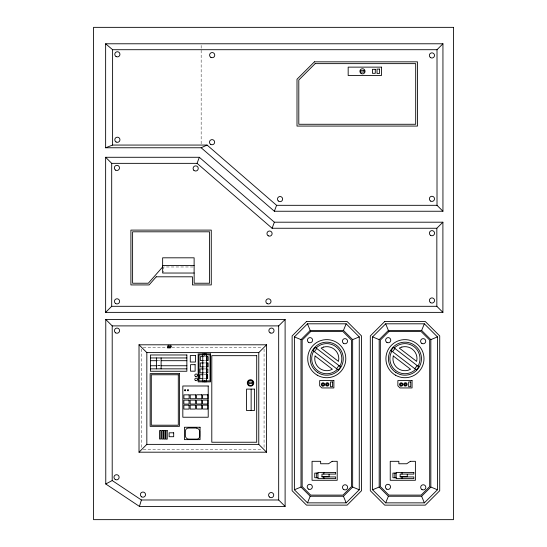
<?xml version="1.0" encoding="UTF-8"?>
<svg xmlns="http://www.w3.org/2000/svg" width="547" height="547" viewBox="0 0 547 547"><rect width="100%" height="100%" fill="white"/><g stroke="black" fill="none" stroke-linecap="round" stroke-linejoin="round"><path stroke-width="0.41" stroke-dasharray="2.73 2.05" d="M193.091 266.977L163.703 266.977L163.703 272.283M143.239 347.318L262.369 347.318M167.614 348.049L171.143 348.049L171.143 345.615L171.081 348.049M204.25 356.617L205.809 356.617M204.25 360.521L205.809 360.521M157.126 360.692L160.38 360.692M203.422 362.962L205.761 362.962M157.939 365.594L160.38 365.594M157.796 365.752L160.38 365.752M203.422 366.873L205.761 366.873M203.368 368.938L205.877 368.938M203.368 372.842L205.877 372.842M203.73 374.722L206.082 374.722M203.73 378.627L206.082 378.627M143.239 449.668L262.369 449.668M264.071 349.02L264.071 447.966M201.159 45.483L201.159 144.36M170.903 345.615L170.903 348.049M170.623 345.615L170.623 348.049M170.261 344.801L170.261 348.049M169.837 344.801L169.837 348.049M169.379 345.615L169.379 348.049M168.92 345.615L168.92 348.049M168.497 344.801L168.497 348.049M168.127 344.801L168.127 348.049M167.847 345.615L167.847 348.049M167.676 345.615L167.676 348.049M141.543 349.02L141.543 447.966"/><path stroke-width="0.82" d="M139.437 506.413L141.386 499.979L278.676 499.979L285.11 506.413L139.437 506.413L105.769 483.986L105.769 319.462L285.11 319.462L285.11 506.413M442.899 222.198L436.841 228.256L272.105 228.256L197.07 163.348L199.327 157.283L105.639 157.283L105.639 312.371L442.899 312.371L442.899 222.198L274.362 222.198L199.327 157.283M274.362 211.245L276.577 205.316L437.012 205.316L442.94 211.245L274.362 211.245L201.159 147.765L105.639 147.765L105.639 43.781L442.94 43.781L442.94 211.245M272.105 228.256L274.362 222.198M343.441 330.422L352.651 339.632L352.651 487.042L343.441 496.252L310.211 496.252L301 487.042L301 339.632L310.211 330.422L343.441 330.422L346.176 323.81L359.263 336.897L359.263 489.777L346.176 502.864L307.476 502.864L294.389 489.777L294.389 336.897L307.476 323.81L346.176 323.81M307.476 502.864L310.211 496.252M421.628 330.422L430.838 339.632L430.838 487.042L421.628 496.252L388.397 496.252L379.187 487.042L379.187 339.632L388.397 330.422L421.628 330.422L424.363 323.81L437.45 336.897L437.45 489.777L424.363 502.864L385.662 502.864L372.575 489.777L372.575 336.897L385.662 323.81L424.363 323.81M385.662 502.864L388.397 496.252M314.361 351.639L316.754 348.514M336.59 368.692L338.983 365.574M392.548 351.639L394.941 348.514M414.776 368.692L417.17 365.574M162.644 266.977L148.305 283.23L132.606 283.23L132.606 231.805L209.576 231.805L209.576 283.23L194.151 283.23L194.151 273.035L162.644 273.035L162.644 257.815L194.123 257.815L194.123 273.035M105.639 312.371L111.697 306.306L436.841 306.306L442.899 312.371M105.639 43.781L112.607 49.709L437.012 49.709L442.94 43.781M139.02 452.191L146.835 444.376L258.772 444.376L266.587 452.191L266.587 344.801L139.02 344.801L139.02 452.191L266.587 452.191M278.676 499.979L278.676 325.896L285.11 319.462M139.02 344.801L146.835 352.61L258.772 352.61L266.587 344.801M204.954 381.874C206.41 380.438 202.91 380.432 204.359 381.874M105.769 483.986L112.203 480.539L112.203 325.896L105.769 319.462M201.159 147.765L207.087 145.064L276.577 205.316M204.53 353.888C203.128 355.058 206.233 355.037 204.81 353.888M323.646 347.037L321.103 348.09L338.456 361.403L338.812 358.675A12.02 12.02 0 0 0 323.653 347.065M352.651 339.632L359.263 336.897M401.833 347.037L399.289 348.09L416.636 361.403L416.999 358.675A12.02 12.02 0 0 0 401.84 347.065M430.838 339.632L437.45 336.897M294.389 489.777L301 487.042M372.575 489.777L379.187 487.042M105.639 147.765L112.607 145.064L207.087 145.064M105.639 157.283L111.697 163.348L197.07 163.348M162.644 265.527L194.123 265.527M112.203 325.896L278.676 325.896M203.238 354.853L198.985 354.853L198.985 380.883L203.238 380.883M206.527 354.853L210.048 354.853L210.048 380.883L206.527 380.883M203.47 356.617L200.346 356.617L200.346 360.521L203.47 360.521M206.588 356.617L208.154 356.617L208.154 360.521L206.588 360.521M150.411 357.95L186.862 357.95M150.411 360.692L157.126 360.692M161.235 360.692L186.862 360.692M203.422 362.962L200.298 362.962L200.298 366.873L203.422 366.873M206.54 362.962L208.106 362.962L208.106 366.873L206.54 366.873M150.411 365.752L157.126 365.752M161.235 365.752L186.862 365.752M150.411 368.849L186.862 368.849M203.368 368.938L200.017 368.938L200.017 372.842L203.368 372.842M206.267 368.938L207.826 368.938L207.826 372.842L206.267 372.842M202.951 374.722L199.826 374.722L199.826 378.627L202.951 378.627M317.978 473.107L314.751 473.107L314.751 477.75L317.978 477.75M396.165 473.107L392.937 473.107L392.937 477.75L396.165 477.75M321.978 476.663L329.075 476.663L329.075 474.345M400.165 476.663L407.262 476.663L407.262 474.345M372.575 336.897L379.187 339.632M294.389 336.897L301 339.632M430.838 487.042L437.45 489.777M352.651 487.042L359.263 489.777M112.203 480.539L141.386 499.979M385.662 323.81L388.397 330.422M421.628 496.252L424.363 502.864M307.476 323.81L310.211 330.422M343.441 496.252L346.176 502.864M437.012 49.709L437.012 205.316M436.841 228.256L436.841 306.306M402.038 472.43L402.038 474.085M402.038 476.922L402.038 478.625M394.859 473.107L394.859 477.75M323.851 472.43L323.851 474.085M323.851 476.922L323.851 478.625M316.672 473.107L316.672 477.75M258.772 352.61L258.772 444.376M251.135 389.108L251.135 410.585M207.142 362.962L207.142 366.873M207.094 356.617L207.094 360.521M206.718 368.938L206.718 372.842M206.527 353.888L206.527 381.874M202.759 353.888L202.759 381.874M161.112 357.95L161.112 368.849M156.401 357.95L156.401 368.849M146.835 352.61L146.835 444.376M112.607 49.709L112.607 145.064M111.697 163.348L111.697 306.306M316.111 348.029A15.063 15.063 0 0 1 339.81 366.21M337.417 369.328A15.063 15.063 0 0 1 313.718 351.147M394.298 348.029A15.063 15.063 0 0 1 417.99 366.21M415.597 369.328A15.063 15.063 0 0 1 391.905 351.147M205.651 353.888A1.019 1.019 0 0 1 204.674 355.194A1.019 1.019 0 0 1 203.696 353.888M203.764 381.874A1.019 1.019 0 0 1 204.735 380.575A1.019 1.019 0 0 1 205.713 381.874M184.571 390.073C185.365 392.555 186.5 388.315 184.571 390.073M187.436 390.073C188.23 392.555 189.365 388.315 187.436 390.073M315.093 355.994L314.744 358.675A12.02 12.02 0 0 0 329.875 370.292L332.371 369.252L315.093 355.994M393.279 355.994L392.931 358.675A12.02 12.02 0 0 0 408.062 370.292L410.558 369.252L393.279 355.994M315.298 347.4L312.905 350.518L338.231 369.957L340.624 366.832L315.298 347.4M393.484 347.4L391.091 350.518L416.417 369.957L418.811 366.832L393.484 347.4M156.244 276.803L149.078 284.932L130.904 284.932L130.904 230.102L211.279 230.102L211.279 284.932L192.441 284.932L192.441 276.803L156.244 276.803M314.409 61.838L297 79.24L297 126.07L417.491 126.07L417.491 61.838L314.409 61.838M315.154 63.637L298.799 79.985L298.799 124.272L415.693 124.272L415.693 63.637L315.154 63.637M306.532 321.54L292.119 335.954L292.119 490.721L306.532 505.134L347.119 505.134L361.533 490.721L361.533 335.954L347.119 321.54L306.532 321.54M310.689 331.564L302.149 340.104L302.149 486.57L310.689 495.11L342.962 495.11L351.509 486.57L351.509 340.104L342.962 331.564L310.689 331.564M384.719 321.54L370.305 335.954L370.305 490.721L384.719 505.134L425.306 505.134L439.72 490.721L439.72 335.954L425.306 321.54L384.719 321.54M388.876 331.564L380.336 340.104L380.336 486.57L388.876 495.11L421.149 495.11L429.689 486.57L429.689 340.104L421.149 331.564L388.876 331.564M332.173 461.312L328.528 463.76L320.658 463.76L320.658 461.312L312.05 461.312L312.05 480.28L337.212 480.28L337.212 461.312L332.173 461.312M410.359 461.312L406.715 463.76L398.845 463.76L398.845 461.312L390.237 461.312L390.237 480.28L415.399 480.28L415.399 461.312L410.359 461.312M453.463 27.35L93.537 27.35L93.537 519.65L453.463 519.65L453.463 27.35M381.457 67.131L348.172 67.131L348.172 75.513L381.457 75.513L381.457 67.131M379.495 69.1L377.04 69.1L377.04 73.483L379.495 73.483L379.495 69.1M375.283 69.319L372.445 69.319L372.445 73.319L375.283 73.319L375.283 69.319M364.083 70.652L360.596 70.652L360.596 72.067L364.083 72.067L364.083 70.652M210.513 353.888L198.144 353.888L198.144 381.874L210.513 381.874L210.513 353.888M186.862 354.982L150.411 354.982L150.411 371.256L186.862 371.256L186.862 354.982M195.498 355.523L190.294 355.523L190.294 362.032L195.498 362.032L195.498 355.523M256.707 355.673L211.798 355.673L211.798 442.236L256.707 442.236L256.707 355.673M195.129 364.671L190.575 364.671L190.575 371.181L195.129 371.181L195.129 364.671M179.443 373.628L150.151 373.628L150.151 426.345L179.443 426.345L179.443 373.628M207.634 374.722L206.862 374.722L206.862 378.627L207.634 378.627L207.634 374.722M178.301 374.77L151.293 374.77L151.293 425.204L178.301 425.204L178.301 374.77M333.875 380.589L319.68 380.589L319.68 385.813L321.807 387.946L333.875 387.946L333.875 380.589M412.062 380.589L397.867 380.589L397.867 385.813L399.994 387.946L412.062 387.946L412.062 380.589M332.542 381.936L330.477 381.936L330.477 386.708L332.542 386.708L332.542 381.936M410.729 381.936L408.664 381.936L408.664 386.708L410.729 386.708L410.729 381.936M252.194 382.127L248.94 382.127L248.94 383.426L252.194 383.426L252.194 382.127M208.216 385.991L182.828 385.991L182.828 417.231L208.216 417.231L208.216 385.991M254.389 389.108L246.574 389.108L246.574 410.585L254.389 410.585L254.389 389.108M201.754 394.79L196.551 394.79L196.551 398.701L201.754 398.701L201.754 394.79M189.132 394.859L183.922 394.859L183.922 398.77L189.132 398.77L189.132 394.859M195.45 394.838L190.24 394.838L190.24 398.742L195.45 398.742L195.45 394.838M207.819 394.811L202.616 394.811L202.616 398.722L207.819 398.722L207.819 394.811M195.388 400.137L190.178 400.137L190.178 404.042L195.388 404.042L195.388 400.137M201.693 400.089L196.489 400.089L196.489 404.001L201.693 404.001L201.693 400.089M207.757 400.11L202.554 400.11L202.554 404.021L207.757 404.021L207.757 400.11M189.064 400.165L183.86 400.165L183.86 404.069L189.064 404.069L189.064 400.165M195.395 405.156L190.192 405.156L190.192 409.06L195.395 409.06L195.395 405.156M201.706 405.108L196.496 405.108L196.496 409.012L201.706 409.012L201.706 405.108M207.771 405.129L202.561 405.129L202.561 409.033L207.771 409.033L207.771 405.129M189.077 405.177L183.874 405.177L183.874 409.081L189.077 409.081L189.077 405.177M200.058 427.255L184.435 427.255L184.435 439.624L200.058 439.624L200.058 427.255M196.578 428.041L188.544 428.041A3.166 3.166 0 0 0 185.378 431.207L185.378 435.679A3.426 3.426 0 0 0 188.804 439.104L196.824 439.104A2.879 2.879 0 0 0 199.696 436.226L199.696 431.159A4.061 4.061 0 0 0 196.578 428.041M160.866 430.544L159.56 430.544L159.56 439.009L160.866 439.009L160.866 430.544M163.088 430.598L161.782 430.598L161.782 439.063L163.088 439.063L163.088 430.598M165.173 430.626L163.874 430.626L163.874 439.084L165.173 439.084L165.173 430.626M167.245 430.667L165.939 430.667L165.939 439.132L167.245 439.132L167.245 430.667M173.686 432.814L169.132 432.814L169.132 436.718L173.686 436.718L173.686 432.814M335.653 472.43L317.978 472.43L317.978 478.625L335.653 478.625L335.653 476.922L321.978 476.922L321.978 474.085L335.653 474.085L335.653 472.43M413.84 472.43L396.165 472.43L396.165 478.625L413.84 478.625L413.84 476.922L400.165 476.922L400.165 474.085L413.84 474.085L413.84 472.43M430.687 235.422A2.578 2.578 0 0 0 434.557 233.186A2.578 2.578 0 0 0 430.687 230.95A2.578 2.578 0 0 0 430.687 235.422M115.26 479.521A2.578 2.578 0 0 0 119.13 477.285A2.578 2.578 0 0 0 115.26 475.049A2.578 2.578 0 0 0 115.26 479.521M269.336 496.936A2.578 2.578 0 0 0 273.65 495.773A2.578 2.578 0 0 0 270.492 492.615A2.578 2.578 0 0 0 269.336 496.936M430.687 302.723A2.578 2.578 0 0 0 434.557 300.488A2.578 2.578 0 0 0 430.687 298.252A2.578 2.578 0 0 0 430.687 302.723M141.666 496.861A2.578 2.578 0 0 0 145.536 494.625A2.578 2.578 0 0 0 141.666 492.389A2.578 2.578 0 0 0 141.666 496.861M270.163 332.87A2.578 2.578 0 0 0 274.04 330.634A2.578 2.578 0 0 0 270.163 328.398A2.578 2.578 0 0 0 270.163 332.87M322.183 385.915A1.675 1.675 0 0 0 324.699 384.459A1.675 1.675 0 0 0 322.183 383.009A1.675 1.675 0 0 0 322.183 385.915M115.725 332.891A2.578 2.578 0 0 0 119.595 330.655A2.578 2.578 0 0 0 115.725 328.419A2.578 2.578 0 0 0 115.725 332.891M322.573 385.238A0.896 0.896 0 0 0 323.92 384.459A0.896 0.896 0 0 0 322.573 383.686A0.896 0.896 0 0 0 322.573 385.238M326.101 385.573A1.675 1.675 0 0 0 328.911 384.821A1.675 1.675 0 0 0 326.853 382.77A1.675 1.675 0 0 0 326.101 385.573M326.716 384.958A0.807 0.807 0 0 0 328.07 384.596A0.807 0.807 0 0 0 327.079 383.611A0.807 0.807 0 0 0 326.716 384.958M421.969 489.579A2.578 2.578 0 0 0 425.839 487.343A2.578 2.578 0 0 0 421.969 485.107A2.578 2.578 0 0 0 421.969 489.579M115.745 303.592A2.578 2.578 0 0 0 119.615 301.356A2.578 2.578 0 0 0 115.745 299.12A2.578 2.578 0 0 0 115.745 303.592M404.636 385.84A1.675 1.675 0 0 0 407.153 384.384A1.675 1.675 0 0 0 404.636 382.934A1.675 1.675 0 0 0 404.636 385.84M405.074 385.081A0.807 0.807 0 0 0 406.277 384.384A0.807 0.807 0 0 0 405.074 383.686A0.807 0.807 0 0 0 405.074 385.081M267.141 303.619A2.578 2.578 0 0 0 271.011 301.383A2.578 2.578 0 0 0 267.141 299.154A2.578 2.578 0 0 0 267.141 303.619M386.667 489.1A2.578 2.578 0 0 0 390.537 486.871A2.578 2.578 0 0 0 386.667 484.635A2.578 2.578 0 0 0 386.667 489.1M421.874 343.434A2.578 2.578 0 0 0 425.744 341.205A2.578 2.578 0 0 0 421.874 338.969A2.578 2.578 0 0 0 421.874 343.434M386.9 342.422A2.578 2.578 0 0 0 390.77 340.186A2.578 2.578 0 0 0 386.9 337.95A2.578 2.578 0 0 0 386.9 342.422M308.481 489.1A2.578 2.578 0 0 0 312.351 486.871A2.578 2.578 0 0 0 308.481 484.635A2.578 2.578 0 0 0 308.481 489.1M343.783 489.579A2.578 2.578 0 0 0 347.653 487.343A2.578 2.578 0 0 0 343.783 485.107A2.578 2.578 0 0 0 343.783 489.579M343.687 343.434A2.578 2.578 0 0 0 347.557 341.205A2.578 2.578 0 0 0 343.687 338.969A2.578 2.578 0 0 0 343.687 343.434M308.713 342.422A2.578 2.578 0 0 0 312.59 340.186A2.578 2.578 0 0 0 308.713 337.95A2.578 2.578 0 0 0 308.713 342.422M317.239 375.167A19.042 19.042 0 0 0 345.807 358.675A19.042 19.042 0 0 0 317.239 342.183A19.042 19.042 0 0 0 317.239 375.167M317.609 372.425A16.513 16.513 0 0 0 343.243 359.728A16.513 16.513 0 0 0 319.434 343.878A16.513 16.513 0 0 0 317.609 372.425M193.85 170.267A2.578 2.578 0 0 0 198.164 169.105A2.578 2.578 0 0 0 195.005 165.946A2.578 2.578 0 0 0 193.85 170.267M115.629 170.138A2.578 2.578 0 0 0 119.499 167.902A2.578 2.578 0 0 0 115.629 165.666A2.578 2.578 0 0 0 115.629 170.138M268.249 235.812A2.578 2.578 0 0 0 272.119 233.583A2.578 2.578 0 0 0 268.249 231.347A2.578 2.578 0 0 0 268.249 235.812M278.238 200.92A2.578 2.578 0 0 0 282.553 199.758A2.578 2.578 0 0 0 279.394 196.599A2.578 2.578 0 0 0 278.238 200.92M430.646 57.661A2.578 2.578 0 0 0 434.516 55.425A2.578 2.578 0 0 0 430.646 53.196A2.578 2.578 0 0 0 430.646 57.661M430.653 201.077A2.578 2.578 0 0 0 434.523 198.841A2.578 2.578 0 0 0 430.653 196.605A2.578 2.578 0 0 0 430.653 201.077M210.766 144.422A2.578 2.578 0 0 0 214.636 142.186A2.578 2.578 0 0 0 210.766 139.957A2.578 2.578 0 0 0 210.766 144.422M210.882 57.367A2.578 2.578 0 0 0 214.759 55.131A2.578 2.578 0 0 0 210.882 52.895A2.578 2.578 0 0 0 210.882 57.367M395.426 375.167A19.042 19.042 0 0 0 423.993 358.675A19.042 19.042 0 0 0 395.426 342.183A19.042 19.042 0 0 0 395.426 375.167M395.796 372.425A16.513 16.513 0 0 0 421.429 359.728A16.513 16.513 0 0 0 397.621 343.878A16.513 16.513 0 0 0 395.796 372.425M116.08 141.994A2.578 2.578 0 0 0 119.95 139.758A2.578 2.578 0 0 0 116.08 137.523A2.578 2.578 0 0 0 116.08 141.994M116.073 56.553A2.578 2.578 0 0 0 119.943 54.317A2.578 2.578 0 0 0 116.073 52.081A2.578 2.578 0 0 0 116.073 56.553M400.37 385.915A1.675 1.675 0 0 0 402.886 384.459A1.675 1.675 0 0 0 400.37 383.009A1.675 1.675 0 0 0 400.37 385.915M400.76 385.238A0.896 0.896 0 0 0 402.1 384.459A0.896 0.896 0 0 0 400.76 383.686A0.896 0.896 0 0 0 400.76 385.238M249.22 385.191A2.605 2.605 0 0 0 253.124 382.934A2.605 2.605 0 0 0 249.22 380.685A2.605 2.605 0 0 0 249.22 385.191M195.45 380.527A1.299 1.299 0 0 0 197.405 379.399A1.299 1.299 0 0 0 195.45 378.271A1.299 1.299 0 0 0 195.45 380.527M248.892 385.751A3.255 3.255 0 0 0 253.774 382.934A3.255 3.255 0 0 0 248.892 380.117A3.255 3.255 0 0 0 248.892 385.751M195.45 376.425A1.299 1.299 0 0 0 197.405 375.297A1.299 1.299 0 0 0 195.45 374.169A1.299 1.299 0 0 0 195.45 376.425M361.191 73.558A2.578 2.578 0 0 0 365.061 71.322A2.578 2.578 0 0 0 361.191 69.086A2.578 2.578 0 0 0 361.191 73.558"/></g></svg>
